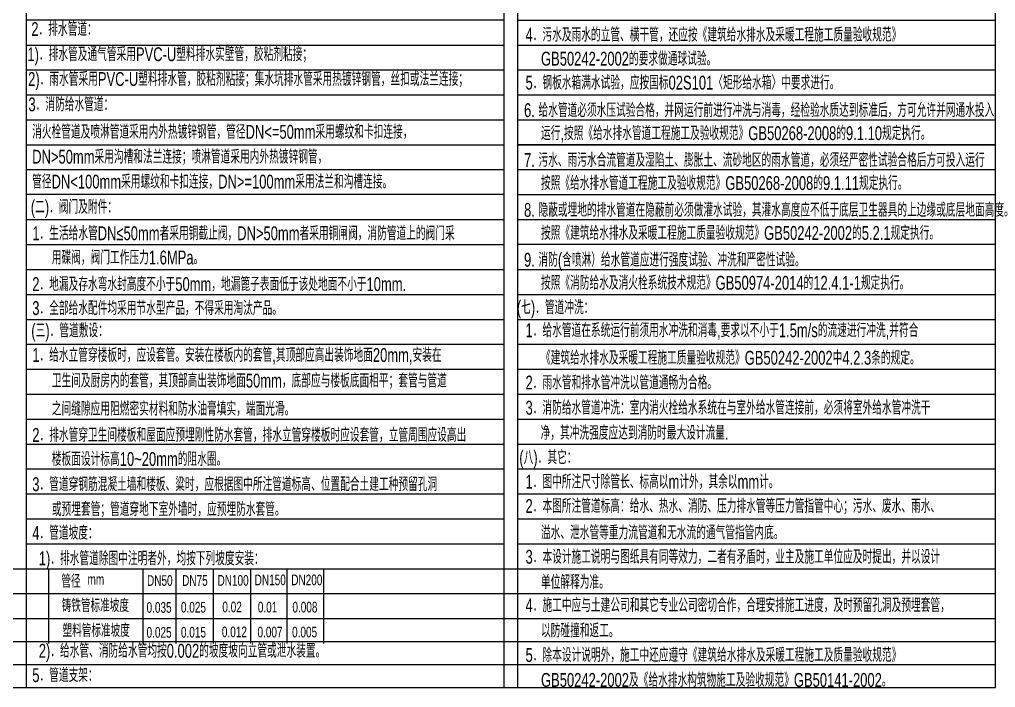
# Model space of a CAD drawing. Extents: x -440213 to 892209, y -122574 to 646408.
# Drawn here: x 3174 to 38391, y 518832 to 542942 of the extents above; entities that cross this region are included whole.
import ezdxf

# ---------------------------------------------------------------- set-up
doc = ezdxf.new("R2010")
doc.units = 0
doc.header["$LTSCALE"] = 1000
doc.header["$MEASUREMENT"] = 0
doc.layers.add('JZ_0', color=7, linetype='Continuous')
doc.layers.add('JZ_TEXT', color=42, linetype='Continuous')
doc.styles.add('DXF', font='ros.shx', dxfattribs={"width": 0.7, "bigfont": 'hzs.shx'})

msp = doc.modelspace()

# ---------------------------------------------------------------- linework, layer by layer
at = {"layer": 'JZ_0', "color": 8}
for p, q in [((3424.6, 518831.7), (3424.6, 567219.8)), ((20657.6, 518831.7), (20657.6, 567219.8)), ((21157.7, 518831.7), (21157.7, 567219.8)), ((38390.7, 518831.7), (38390.7, 567219.8)), ((20657.6, 542919.8), (3424.6, 542919.8)), ((21157.7, 542919.8), (38390.7, 542919.8)), ((3424.6, 542019.8), (20657.6, 542019.8)), ((21157.7, 542019.8), (38390.7, 542019.8)), ((3424.6, 541119.8), (20657.6, 541119.8)), ((21157.7, 541119.8), (38390.7, 541119.8)), ((3424.6, 540219.8), (20657.6, 540219.8)), ((21157.7, 540219.8), (38390.7, 540219.8)), ((3424.6, 539319.8), (20657.6, 539319.8)), ((21157.7, 539319.8), (38390.7, 539319.8)), ((3424.6, 538419.8), (20657.6, 538419.8)), ((38390.7, 538419.8), (21157.7, 538419.8)), ((21157.7, 538419.8), (38390.7, 538419.8)), ((20657.6, 537519.8), (3424.6, 537519.8)), ((38390.7, 537519.8), (21157.7, 537519.8)), ((20657.6, 536619.8), (3424.6, 536619.8)), ((21157.7, 536619.8), (38390.7, 536619.8)), ((3424.6, 535719.8), (20657.6, 535719.8)), ((21157.7, 535719.8), (38390.7, 535719.8)), ((3424.6, 534819.8), (20657.6, 534819.8)), ((3424.6, 534819.8), (20657.6, 534819.8)), ((38390.7, 534819.8), (21157.7, 534819.8)), ((3424.6, 533919.8), (20657.6, 533919.8)), ((21157.7, 533919.8), (38390.7, 533919.8)), ((3424.6, 533019.8), (20657.6, 533019.8)), ((21157.7, 533019.8), (38390.7, 533019.8)), ((3424.6, 532119.8), (20657.6, 532119.8)), ((21157.7, 532119.8), (38390.7, 532119.8)), ((3424.6, 531219.8), (20657.6, 531219.8)), ((3424.6, 531219.8), (20657.6, 531219.8)), ((21157.7, 531219.8), (38390.7, 531219.8)), ((21157.7, 531219.8), (38390.7, 531219.8)), ((3424.6, 530319.8), (20657.6, 530319.8)), ((21157.7, 530319.8), (38390.7, 530319.8)), ((3424.6, 529419.8), (20657.6, 529419.8)), ((21157.7, 529419.8), (38390.7, 529419.8)), ((3424.6, 528519.8), (20657.6, 528519.8)), ((21157.7, 528519.8), (38390.7, 528519.8)), ((3424.6, 527619.8), (20657.6, 527619.8)), ((21157.7, 527619.8), (38390.7, 527619.8)), ((3424.6, 526719.8), (20657.6, 526719.8)), ((21157.7, 526719.8), (38390.7, 526719.8)), ((3424.6, 525819.8), (20657.6, 525819.8)), ((21157.7, 525819.8), (38390.7, 525819.8)), ((3424.6, 524919.8), (20657.6, 524919.8)), ((21157.7, 524919.8), (38390.7, 524919.8)), ((3424.6, 524019.8), (20657.6, 524019.8)), ((21157.7, 524019.8), (38390.7, 524019.8)), ((-14308.6, 523119.8), (38390.7, 523119.8)), ((4219.3, 523119.8), (4219.3, 520419.8)), ((7623.7, 523119.8), (7623.7, 520419.8)), ((8811.6, 523119.8), (8811.6, 520419.8)), ((10157.9, 523119.8), (10157.9, 520419.8)), ((11504.2, 523119.8), (11504.2, 520419.8)), ((12824.1, 523119.8), (12824.1, 520419.8)), ((14144, 523119.8), (14144, 520419.8)), ((-14308.6, 522219.8), (38390.7, 522219.8)), ((-14308.6, 521319.8), (38390.7, 521319.8)), ((-14308.6, 520490.5), (38390.7, 520490.5)), ((-14308.6, 519661.1), (38390.7, 519661.1)), ((-14308.6, 518831.7), (38390.7, 518831.7))]:
    msp.add_line(p, q, dxfattribs=at)

# ---------------------------------------------------------------- texts
at = {"layer": 'JZ_TEXT', "style": 'DXF', "width": 0.7}
for s, height, p in [('2．排水管道：', 500, (3600.7, 542346.9)), ('4．污水及雨水的立管、横干管，还应按《建筑给水排水及采暖工程施工质量验收规范》', 500, (21433.5, 542141.7)), ('1)．排水管及通气管采用PVC-U塑料排水实壁管，胶粘剂粘接；', 500, (3458.9, 541438.7)), ('GB50242-2002的要求做通球试验。', 500, (21991.3, 541277.9)), ('2)．雨水管采用PVC-U塑料排水管，胶粘剂粘接；集水坑排水管采用热镀锌钢管，丝扣或法兰连接；', 500, (3485.6, 540544.2)), ('5．钢板水箱满水试验，应按国标02S101〈矩形给水箱〉中要求进行。', 500, (21433.5, 540413.9)), ('3．消防给水管道：', 500, (3496.9, 539630.6)), ('6. 给水管道必须水压试验合格，并网运行前进行冲洗与消毒，经检验水质达到标准后，方可允许并网通水投入', 500, (21379.6, 539420)), ('消火栓管道及喷淋管道采用内外热镀锌钢管，管径DN<=50mm采用螺纹和卡扣连接，', 500, (3631, 538637.9)), ('运行,按照《给水排水管道工程施工及验收规范》GB50268-2008的9.1.10规定执行。', 500, (21991.3, 538588.3)), ('DN>50mm采用沟槽和法兰连接；喷淋管道采用内外热镀锌钢管，', 500, (3631, 537739)), ('7. 污水、雨污水合流管道及湿陷土、膨胀土、流砂地区的雨水管道，必须经严密性试验合格后方可投入运行', 500, (21379.6, 537620)), ('管径DN<100mm采用螺纹和卡扣连接，DN>=100mm采用法兰和沟槽连接。', 500, (3631, 536839)), ('按照《给水排水管道工程施工及验收规范》GB50268-2008的9.1.11规定执行。', 500, (21991.3, 536788.3)), ('(二)．阀门及附件：', 500, (3581.9, 535928)), ('8. 隐蔽或埋地的排水管道在隐蔽前必须做灌水试验，其灌水高度应不低于底层卫生器具的上边缘或底层地面高度。', 500, (21379.6, 535820)), ('1．生活给水管DN≤50mm者采用铜截止阀，DN>50mm者采用铜闸阀，消防管道上的阀门采', 500, (3634.9, 534976)), ('按照《建筑给水排水及采暖工程施工质量验收规范》GB50242-2002的5.2.1规定执行。', 500, (21991.3, 534988.3)), ('用碟阀，阀门工作压力1.6MPa。', 500, (4341.1, 534101.1)), ('9. 消防(含喷淋）给水管道应进行强度试验、冲洗和严密性试验。', 500, (21379.6, 534020)), ('2．地漏及存水弯水封高度不小于50mm，地漏篦子表面低于该处地面不小于10mm.', 500, (3634.9, 533141.2)), ('按照《消防给水及消火栓系统技术规范》GB50974-2014的12.4.1-1规定执行。', 500, (21991.3, 533188.3)), ('3．全部给水配件均采用节水型产品，不得采用淘汰产品。', 500, (3634.9, 532273.6)), ('  (七)．管道冲洗：', 500, (20859.9, 532301.4)), ('(三)．管道敷设：', 500, (3599.5, 531466.7)), ('1．给水管道在系统运行前须用水冲洗和消毒,要求以不小于1.5m/s的流速进行冲洗,并符合', 500, (21433.5, 531475.4)), ('1．给水立管穿楼板时，应设套管。安装在楼板内的套管,其顶部应高出装饰地面20mm,安装在', 500, (3634.9, 530581.5)), ('《建筑给水排水及采暖工程施工质量验收规范》GB50242-2002中4.2.3条的规定。', 500, (21991.3, 530482)), ('卫生间及厨房内的套管，其顶部高出装饰地面50mm，底部应与楼板底面相平；套管与管道', 500, (4341.1, 529657.6)), ('2．雨水管和排水管冲洗以管道通畅为合格。', 500, (21433.5, 529588.2)), ('之间缝隙应用阻燃密实材料和防水油膏填实，端面光滑。', 500, (4341.1, 528643.3)), ('3．消防给水管道冲洗：室内消火栓给水系统在与室外给水管连接前，必须将室外给水管冲洗干', 500, (21433.5, 528679.8)), ('2．排水管穿卫生间楼板和屋面应预埋刚性防水套管，排水立管穿楼板时应设套管，立管周围应设高出', 500, (3634.9, 527698.1)), ('净，其冲洗强度应达到消防时最大设计流量.', 500, (21977.4, 527774.5)), ('楼板面设计标高10~20mm的阻水圈。', 500, (4341.1, 526829.5)), ('(八)．其它：', 500, (21209.3, 526889.3)), ('1．图中所注尺寸除管长、标高以m计外，其余以mm计。', 500, (21433.5, 526010.8)), ('3．管道穿钢筋混凝土墙和楼板、粱时，应根据图中所注管道标高、位置配合土建工种预留孔洞', 500, (3634.9, 525918.6)), ('或预埋套管；管道穿地下室外墙时，应预埋防水套管。', 500, (4341.1, 525017.8)), ('2．本图所注管道标高：给水、热水、消防、压力排水管等压力管指管中心；污水、废水、雨水、', 500, (21433.5, 525132.7)), ('溢水、泄水管等重力流管道和无水流的通气管指管内底。', 500, (21991.3, 524174.2)), ('4．管道坡度：', 500, (3634.9, 524164.3)), ('1)．排水管道除图中注明者外，均按下列坡度安装：', 500, (3870.1, 523241.5)), ('3．本设计施工说明与图纸具有同等效力，二者有矛盾时，业主及施工单位应及时提出，并以设计', 500, (21433.5, 523299.5)), ('管径', 471.43, (4685.2, 522432.7)), ('mm', 385.71, (5627.9, 522541.8)), ('DN50', 385.71, (7775.2, 522500.1)), ('DN75', 385.71, (9041.4, 522500.2)), ('DN100', 385.71, (10318.8, 522505.1)), ('DN150', 385.71, (11659.5, 522522.4)), ('DN200', 385.71, (12979.4, 522522.4)), ('单位解释为准。', 500, (21991.3, 522389.5)), ('铸铁管标准坡度', 471.43, (4696.9, 521554.3)), ('0.035', 385.71, (7758.8, 521528.6)), ('0.025', 385.71, (8998.5, 521534.5)), ('0.02', 385.71, (10492.8, 521545)), ('0.01', 385.71, (11773.8, 521539.5)), ('0.008', 385.71, (13021.5, 521539.5)), ('4．施工中应与土建公司和其它专业公司密切合作，合理安排施工进度，及时预留孔洞及预埋套管，', 500, (21433.5, 521551.9)), ('塑料管标准坡度', 471.43, (4728.1, 520654.7)), ('0.025', 385.71, (7758.8, 520628.6)), ('0.015', 385.71, (8998.5, 520634.5)), ('0.012', 385.71, (10476, 520645.4)), ('0.007', 385.71, (11761.7, 520639.9)), ('0.005', 385.71, (13009.4, 520639.9)), ('以防碰撞和返工。', 500, (21991.3, 520636.4)), ('2)．给水管、消防给水管均按0.002的坡度坡向立管或泄水装置。', 500, (3870.1, 519906.9)), ('5．除本设计说明外，施工中还应遵守《建筑给水排水及采暖工程施工及质量验收规范》', 500, (21433.5, 519754.9)), ('5．管道支架：', 500, (3634.9, 519026)), ('GB50242-2002及《给水排水构筑物施工及验收规范》GB50141-2002。', 500, (21991.3, 518854))]:
    msp.add_text(s, height=height, dxfattribs=at).set_placement(p)

doc.saveas('drawing.dxf')
